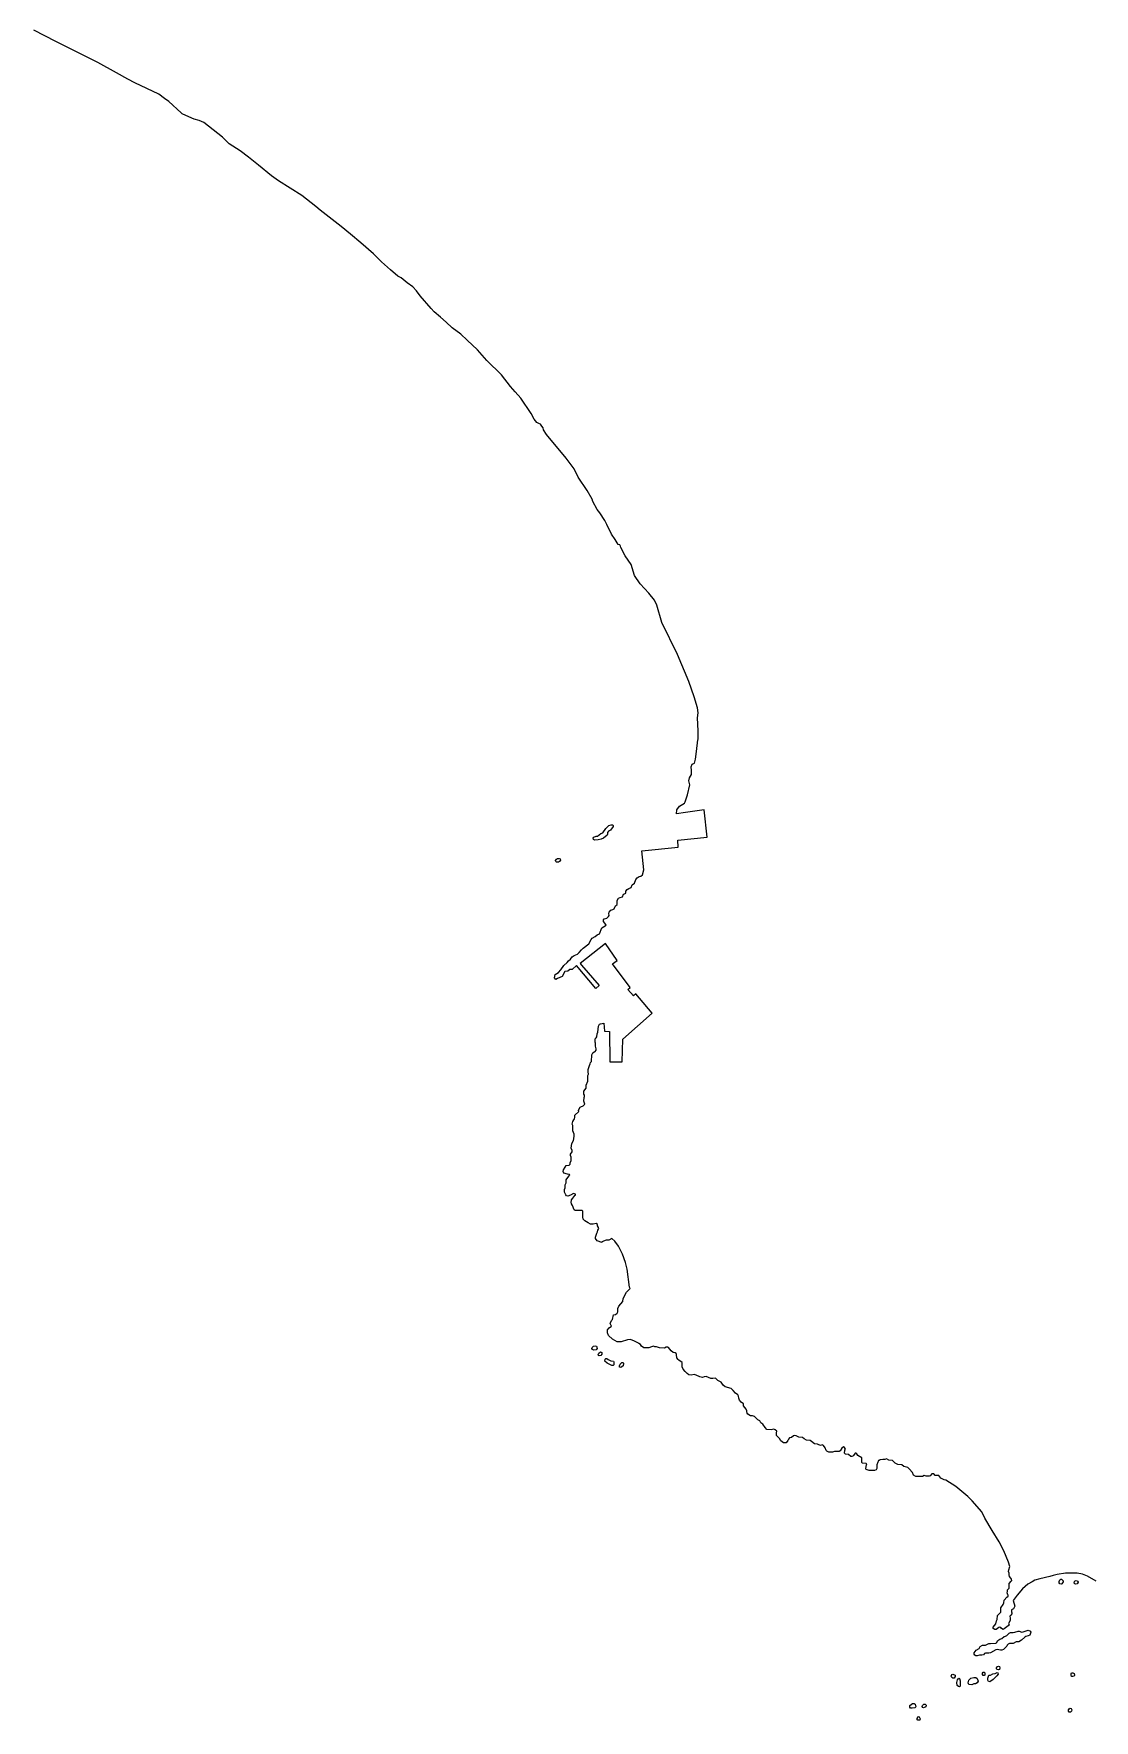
# Model space of a CAD drawing. Header units: inches. Extents: x -62624 to 51363, y -122611 to -15713.
# Drawn here: x -2259 to 920, y -122332 to -117278 of the extents above; entities that cross this region are included whole.
import ezdxf

# ---------------------------------------------------------------- set-up
doc = ezdxf.new("R2010")
doc.units = ezdxf.units.IN
doc.header["$MEASUREMENT"] = 0

msp = doc.modelspace()

# ---------------------------------------------------------------- linework, layer by layer
for points in [[(925.9, -121915.5), (900.3, -121900.5), (885.3, -121894.9), (869, -121891.7), (834, -121891.8), (809, -121895.5), (796.5, -121898), (786.6, -121901.1), (757.2, -121908), (742.2, -121912.4), (734.1, -121917.4), (721, -121924.3), (705.3, -121938.7), (689.1, -121957.4), (677.3, -121973.7), (681.6, -121990.5), (677.9, -121998), (672.3, -122001.1), (672.3, -122007.4), (673.5, -122010.5), (674.1, -122011.8), (672.9, -122013), (669.8, -122017.4), (666.6, -122020.5), (668.5, -122026.8), (667.9, -122033.7), (663.5, -122041.8), (664.8, -122046.8), (662.3, -122049.3), (649.8, -122058.7), (646.6, -122059.9), (642.3, -122056.8), (640.4, -122054.3), (636.6, -122053), (634.2, -122054.3), (626, -122059.9), (621.7, -122059.9), (616.7, -122057.4), (617.3, -122053), (624.8, -122043.7), (627.3, -122034.3), (629.1, -122030.5), (629.8, -122018.7), (639.8, -122008.6), (640.4, -121995.5), (647.3, -121984.9), (649.1, -121979.9), (649.8, -121972.4), (658.5, -121963), (662.2, -121959.9), (662.2, -121959.3), (662.2, -121957.4), (661, -121956.2), (659.1, -121949.9), (659.8, -121946.1), (660.4, -121941.2), (664.8, -121936.1), (665.4, -121922.4), (671, -121915.5), (672.9, -121913), (672.2, -121909.9), (670.4, -121906.1), (666, -121901.1), (664.8, -121896.1), (664.8, -121891.8), (663.5, -121886.7), (664.1, -121881.7), (666.6, -121871.7), (662.9, -121858.6), (649.1, -121824.8), (634.7, -121798), (614.1, -121763.6), (592.3, -121726.4), (583.3, -121707.9), (554.5, -121674.3), (541, -121661.5), (505.4, -121631.7), (475.5, -121612.9), (469.8, -121611.6), (459.8, -121606.6), (454.2, -121598.5), (447.3, -121598.5), (443.6, -121598.5), (439.2, -121594.1), (433.6, -121594.1), (428.6, -121599.8), (425.5, -121601), (416.1, -121600.4), (410.5, -121598.5), (405.5, -121601.7), (384.9, -121601.7), (378.6, -121597.3), (375.5, -121589.8), (365.5, -121579.1), (361.8, -121574.8), (349.2, -121572.3), (343, -121566.7), (331.8, -121566), (323, -121561.7), (319.9, -121559.2), (315.5, -121553.5), (304.3, -121552.9), (297.4, -121549.2), (292.4, -121551), (286.2, -121550.4), (278.1, -121552.3), (275.6, -121554.1), (273.7, -121554.1), (272.4, -121556.7), (271.8, -121559.2), (268.7, -121566.7), (268.7, -121577.3), (266.2, -121581.7), (261.8, -121584.2), (245.6, -121584.2), (236.2, -121581), (235, -121579.2), (236.2, -121571.7), (237.5, -121567.3), (238.7, -121564.2), (236.8, -121562.9), (225.6, -121562.3), (223.1, -121559.8), (223.1, -121549.2), (223.1, -121545.4), (211.8, -121538.5), (208.7, -121533.5), (206.8, -121531.7), (203.1, -121531.7), (198.6, -121538.9), (198.1, -121539.8), (193.7, -121542.3), (190, -121541.7), (183.7, -121535.4), (174.4, -121534.8), (171.9, -121531.7), (172.5, -121522.9), (174.4, -121519.8), (171.9, -121514.8), (168.1, -121512.9), (163.7, -121517.3), (158.7, -121524.8), (155, -121526.7), (141.9, -121526.7), (135, -121529.2), (125, -121528.5), (118.8, -121526), (116.3, -121523.5), (113.8, -121516), (108.2, -121508.5), (104.4, -121507.3), (100, -121508.5), (92.5, -121506), (90.7, -121504.7), (81.9, -121503.5), (72.5, -121497.3), (68.2, -121493.5), (57.5, -121492.9), (50.7, -121489.1), (45.7, -121484.7), (35, -121484.1), (26.3, -121479.8), (22, -121478.5), (18.2, -121480.4), (12.6, -121484.7), (7, -121486), (3.2, -121489.7), (2, -121493.5), (-3, -121500.4), (-11.8, -121500.4), (-19.3, -121494.8), (-23.6, -121487.9), (-32.4, -121479.1), (-32.4, -121471), (-31.1, -121466), (-36.1, -121462.2), (-40.5, -121460.4), (-48, -121461.6), (-61.1, -121461), (-66.7, -121455.4), (-73.6, -121445.4), (-79.2, -121441), (-82.3, -121434.7), (-88.6, -121431.6), (-98.6, -121421.6), (-104.2, -121420.3), (-110.5, -121420.3), (-118, -121414.7), (-119.8, -121411.6), (-121.1, -121407.2), (-121.1, -121404.7), (-123, -121400.3), (-131.1, -121389.7), (-131.7, -121384.1), (-138, -121379.1), (-143, -121373.5), (-145.4, -121367.2), (-146.1, -121361), (-148.6, -121357.2), (-155.4, -121352.2), (-162.3, -121344.1), (-166.7, -121340.3), (-168.6, -121337.8), (-186.7, -121333.4), (-192.3, -121327.8), (-198.6, -121319.1), (-207.9, -121314.1), (-214.2, -121308.4), (-216.7, -121307.2), (-222.9, -121307.8), (-229.2, -121307.8), (-242.9, -121302.2), (-249.1, -121302.8), (-254.1, -121304.7), (-262.3, -121303.4), (-273.5, -121297.8), (-279.1, -121296.6), (-287.8, -121297.8), (-295.3, -121297.2), (-300.3, -121293.4), (-306, -121287.2), (-312.2, -121280.3), (-315.3, -121273.4), (-315.3, -121264.7), (-315.3, -121260.3), (-324.7, -121252.8), (-327.2, -121251.5), (-330.9, -121245.9), (-332.2, -121237.1), (-332.2, -121235.9), (-332.8, -121233.4), (-335.9, -121231.5), (-342.2, -121230.3), (-348.4, -121225.3), (-355.9, -121215.3), (-357.8, -121214), (-362.8, -121214.6), (-368.4, -121217.1), (-382.8, -121216.5), (-392.2, -121213.4), (-397.2, -121212.8), (-400.9, -121211.5), (-407.2, -121213.4), (-415.3, -121216.5), (-429.7, -121216.5), (-437.1, -121210.9), (-440.3, -121206.5), (-445.3, -121202.8), (-446.5, -121202.1), (-457.8, -121196.5), (-469.6, -121191.5), (-479, -121192.7), (-497.7, -121197.8), (-509.6, -121197.8), (-516.5, -121194), (-524, -121190.2), (-535.8, -121179), (-539, -121171.5), (-539, -121162.7), (-534, -121155.8), (-526.5, -121151.5), (-530.9, -121143.3), (-526.5, -121134), (-524, -121130.9), (-520.8, -121117.7), (-514.6, -121115.9), (-510.2, -121112.1), (-508.4, -121108.4), (-507.7, -121098.3), (-504.6, -121090.9), (-499, -121084), (-493.4, -121077.7), (-492.1, -121068.3), (-482.1, -121049.6), (-475.2, -121042.1), (-471.5, -121038.3), (-472.7, -121034), (-479.6, -120980.8), (-484.6, -120960.8), (-494, -120935.8), (-505.8, -120912), (-517.1, -120896.4), (-526.4, -120888.9), (-535.2, -120893.3), (-543.3, -120893.9), (-555.8, -120898.9), (-556.4, -120900.1), (-569.5, -120895.1), (-574.5, -120888.9), (-574.5, -120884.5), (-570.8, -120872.6), (-568.9, -120868.9), (-568.3, -120863.9), (-565.2, -120858.9), (-565.8, -120856.4), (-565.8, -120855.1), (-568.9, -120850.7), (-568.9, -120847), (-572.7, -120843.9), (-582, -120845.7), (-589.5, -120845.1), (-597, -120842), (-607, -120835.7), (-611.4, -120830.8), (-613.3, -120823.2), (-613.3, -120806.4), (-614.5, -120805.1), (-635.7, -120804.5), (-638.8, -120802.6), (-643.8, -120790.1), (-647, -120784.5), (-648.2, -120779.5), (-647.3, -120774.4), (-647, -120772.6), (-643.2, -120767.6), (-636.4, -120759.5), (-634.5, -120758.2), (-635.1, -120755.7), (-640.7, -120753.8), (-650.1, -120758.8), (-658.2, -120762), (-662, -120760.7), (-663.8, -120757.6), (-667.6, -120750.1), (-667.6, -120741.3), (-666.3, -120737), (-665.7, -120727.6), (-662.6, -120721.3), (-662.6, -120713.2), (-654.4, -120701.3), (-652, -120698.2), (-652.6, -120696.3), (-658.8, -120695.7), (-669.4, -120692.6), (-672, -120688.2), (-671.3, -120682.5), (-665.7, -120675), (-663.2, -120669.4), (-653.8, -120668.8), (-650.7, -120665.7), (-650.7, -120661.3), (-647.6, -120655), (-648.2, -120644.4), (-650.1, -120639.4), (-649.5, -120635.6), (-644.5, -120628.8), (-645.1, -120624.4), (-647.6, -120617.5), (-646.3, -120603.7), (-640.7, -120594.4), (-639.5, -120590), (-638.8, -120581.3), (-638.8, -120576.9), (-638.8, -120575.6), (-643.2, -120565.6), (-643.2, -120556.2), (-643.2, -120550), (-644.5, -120546.3), (-643.2, -120538.1), (-640.1, -120532.5), (-637.6, -120530), (-636.4, -120525.6), (-636.4, -120518.8), (-625.1, -120507.5), (-625.7, -120505), (-624.5, -120501.9), (-620.7, -120495), (-618.9, -120494.4), (-611.4, -120490.6), (-606.4, -120485.6), (-609.5, -120476.9), (-608.9, -120466.2), (-607.6, -120463.1), (-608.2, -120459.4), (-609.5, -120456.2), (-609.5, -120447.5), (-602.6, -120438.1), (-602.6, -120428.7), (-598.2, -120416.8), (-598.2, -120400), (-596.4, -120395.6), (-597, -120389.3), (-597, -120381.8), (-593.2, -120370.6), (-590.7, -120365.6), (-589.5, -120361.2), (-587, -120358), (-586.4, -120338.1), (-583.2, -120331.8), (-578.9, -120329.3), (-576.4, -120328), (-573.2, -120323.7), (-573.2, -120319.9), (-575.1, -120312.4), (-575.1, -120303), (-576.4, -120299.9), (-575.7, -120290.5), (-572.6, -120286.8), (-571.4, -120284.3), (-570.1, -120274.9), (-567.6, -120269.9), (-565.7, -120252.4), (-562.6, -120246.1), (-560.1, -120244.9), (-549.5, -120243.6), (-547.7, -120267), (-533.3, -120268), (-532, -120359.3), (-495.2, -120359.3), (-493.2, -120290.9), (-404.6, -120213.6), (-443.2, -120168.3), (-453.8, -120155.5), (-460.7, -120161.3), (-478.2, -120142.8), (-471.3, -120136.5), (-524.1, -120065.2), (-510.2, -120055.8), (-545, -120004.5), (-620.7, -120064.1), (-616.4, -120069.2), (-563.6, -120130.2), (-573.6, -120139.8), (-631.6, -120070.1), (-644.6, -120082), (-652.1, -120082.8), (-658, -120087), (-666.7, -120088.3), (-674.4, -120103.4), (-688.6, -120109.4), (-694.2, -120112.1), (-698, -120107.1), (-696.2, -120097.4), (-686.2, -120091.2), (-678.6, -120083), (-669.7, -120070.1), (-659.5, -120061.8), (-655.5, -120056.2), (-649.9, -120051.9), (-644.9, -120044), (-638.6, -120040.2), (-629.3, -120036.6), (-623.4, -120031.7), (-616.5, -120023.4), (-612.2, -120018.8), (-595, -120005.6), (-588, -119992.7), (-584.7, -119989), (-575.7, -119983.7), (-569.8, -119978.1), (-562.9, -119975.7), (-555.6, -119957.9), (-546.4, -119952), (-543.4, -119950), (-547.2, -119943.6), (-550.8, -119938.1), (-550.6, -119933.7), (-548.5, -119930.1), (-540.8, -119928.7), (-535.5, -119923.3), (-533.9, -119921.1), (-535.1, -119914.5), (-533.6, -119910.2), (-528.8, -119904.2), (-522.8, -119902.8), (-518.9, -119900.7), (-517.4, -119895.2), (-515.2, -119891.7), (-510.3, -119887.8), (-510.4, -119882.1), (-510.1, -119876.1), (-506.2, -119869), (-500.8, -119866.3), (-494.4, -119864.2), (-491.3, -119857.1), (-488.1, -119855.4), (-483.9, -119853.4), (-483.7, -119847.4), (-480.2, -119842.3), (-475.4, -119839.2), (-468.5, -119836.7), (-465.3, -119829), (-457.7, -119823.6), (-454.2, -119812.6), (-450.5, -119807.5), (-444.5, -119804.2), (-438.6, -119803.1), (-433.6, -119798.9), (-429.7, -119784.1), (-436.1, -119726.9), (-326.7, -119715.4), (-328.2, -119695.1), (-239.8, -119685.7), (-249.1, -119603.6), (-304.8, -119611.8), (-332, -119616.4), (-330.8, -119604.4), (-323.4, -119593.2), (-308.1, -119584.3), (-306.1, -119579.6), (-299.4, -119558.7), (-291.9, -119529.4), (-294.9, -119517), (-293.6, -119508), (-287, -119498), (-287.4, -119486.1), (-287.8, -119475.3), (-284.9, -119467.1), (-278, -119464.3), (-275.5, -119451.8), (-271.9, -119429.2), (-268.5, -119394), (-266.8, -119392.4), (-267.5, -119366.9), (-268.7, -119328), (-267.3, -119313.4), (-269.3, -119298.6), (-278.7, -119265.5), (-294.9, -119219.2), (-329.2, -119138.1), (-375.8, -119042.3), (-390.6, -118990.8), (-398, -118976), (-415, -118955), (-441.2, -118926.3), (-457.8, -118901.5), (-468, -118869.1), (-486.1, -118842.4), (-498.7, -118817.9), (-500.4, -118814.1), (-502.3, -118809.9), (-507.4, -118808.5), (-516.4, -118793.7), (-526.9, -118777.6), (-541.2, -118748.8), (-547, -118737), (-561.8, -118713.6), (-569.5, -118704), (-583.1, -118679.7), (-584.9, -118673.4), (-600.1, -118647.5), (-627.1, -118607.5), (-639.3, -118582.2), (-663.1, -118550), (-721.7, -118479), (-730.8, -118465.3), (-732, -118459.4), (-735.7, -118454.2), (-739.9, -118448.3), (-744.9, -118446.5), (-750.5, -118443.3), (-758.4, -118433.3), (-768, -118415.9), (-799, -118370.7), (-815.9, -118351.4), (-829.4, -118335), (-856.7, -118300.3), (-900.2, -118257.5), (-928.8, -118225), (-959.3, -118196.4), (-978.1, -118178.9), (-1004.1, -118159.2), (-1022.3, -118142.4), (-1039.7, -118127.5), (-1058.5, -118111.2), (-1067.3, -118101.7), (-1100.5, -118063.8), (-1111.2, -118048.4), (-1122.4, -118037), (-1139.6, -118024.7), (-1157.6, -118009.3), (-1167.4, -118004.4), (-1189.1, -117985.9), (-1216, -117961.3), (-1239.9, -117937.9), (-1277.9, -117904.6), (-1309.4, -117878.8), (-1336.9, -117856), (-1399.8, -117806.8), (-1413.1, -117796.4), (-1455.5, -117763.1), (-1525, -117719.4), (-1546.3, -117704.3), (-1584.8, -117671.6), (-1615.3, -117648.4), (-1639.9, -117629.6), (-1672.7, -117608.2), (-1692.8, -117588.6), (-1749.2, -117544.2), (-1763.1, -117538), (-1777.9, -117534.2), (-1785.4, -117531.1), (-1813.9, -117517.8), (-1817.3, -117514.8), (-1854.2, -117481), (-1866.6, -117472), (-1884.2, -117459.1), (-1955.7, -117425.7), (-1976.8, -117414), (-2010.6, -117394.9), (-2067, -117364.8), (-2192.5, -117301.2), (-2258.9, -117267.7)], [(-581.8, -119688.5), (-580.3, -119686.3), (-572.8, -119683.1), (-568.6, -119682.8), (-559.3, -119674.6), (-552.9, -119673.2), (-543.6, -119659.6), (-535.4, -119651.4), (-528.2, -119648.9), (-523.6, -119648.6), (-521.5, -119650.7), (-521.5, -119653.9), (-529.7, -119664.6), (-536.1, -119668.2), (-538.6, -119671.4), (-538.6, -119677.1), (-540, -119680.3), (-551.1, -119688.5), (-558.2, -119691.7), (-567.1, -119694.2), (-576.8, -119694.6), (-580.7, -119692.8), (-581.8, -119688.5)], [(-694.5, -119755.5), (-692.3, -119751.5), (-688.4, -119749.7), (-683.7, -119749.7), (-680.6, -119751.2), (-679.4, -119754.6), (-682.8, -119759.2), (-686.2, -119760.7), (-691.4, -119760.7), (-693.6, -119758.6), (-694.5, -119755.5)], [(-585.6, -121218), (-585.3, -121214.8), (-581.1, -121211), (-575.7, -121210), (-571.9, -121211.6), (-570.3, -121218.6), (-573.1, -121222.2), (-580.2, -121223.4), (-584.3, -121221.5), (-585.6, -121218)], [(-566.5, -121236.8), (-565.2, -121232.4), (-560.1, -121228.5), (-555.6, -121230.1), (-555.6, -121235.2), (-559.1, -121239.4), (-563.6, -121240.6), (-566.1, -121239), (-566.5, -121236.8)], [(-547.1, -121256), (-546.4, -121250.5), (-543.9, -121248), (-541.3, -121248), (-536.5, -121251.5), (-528.6, -121255.3), (-521.2, -121256), (-519.6, -121258.2), (-520, -121266.8), (-521.9, -121269.3), (-526, -121269.3), (-540.1, -121262.3), (-547.1, -121256)], [(-503.1, -121270.6), (-501.2, -121264.9), (-496.1, -121260.4), (-491.9, -121260.4), (-491, -121263.6), (-492.3, -121269.7), (-498.6, -121275.1), (-502.8, -121274.4), (-503.1, -121270.6)], [(814.5, -121916.6), (817.1, -121911.6), (819.6, -121909.5), (822.1, -121909.5), (826.9, -121914.5), (826.9, -121917.5), (823.4, -121923.2), (820.5, -121924.1), (816.8, -121923), (814.6, -121920.2), (814.5, -121916.6)], [(860, -121921.1), (860.6, -121916.6), (862.7, -121914.3), (866.1, -121913.6), (871.3, -121915.7), (871.8, -121918.4), (869, -121923.3), (864.3, -121924.6), (861.8, -121923.5), (860, -121921.1)], [(560.2, -122134.5), (560.2, -122130.1), (565.8, -122122.5), (575.5, -122116.9), (578.2, -122111.6), (584.7, -122107.7), (594.6, -122107.1), (598.5, -122105.4), (604, -122102.2), (608.7, -122101.8), (624.9, -122101.6), (627, -122100.1), (631.1, -122093.3), (637.3, -122089.5), (642.6, -122087.1), (650.2, -122081), (654.3, -122080.1), (657.9, -122078.6), (665.2, -122071.3), (669.3, -122069.5), (677, -122069.5), (682.3, -122068.3), (691.7, -122065.1), (694.9, -122065.1), (702.8, -122068), (707.2, -122067.1), (722, -122062.7), (728.7, -122064.8), (729.9, -122068), (727, -122077.4), (722.5, -122079.5), (715.2, -122081), (711.7, -122083.3), (702.3, -122092.7), (694, -122097.7), (686.4, -122097.7), (677.3, -122102.2), (666.4, -122102.2), (662, -122104.2), (659.3, -122107.1), (657.9, -122110.7), (648.1, -122120.4), (643.2, -122121.8), (639.3, -122122.2), (629.3, -122119.8), (625.2, -122121), (609.6, -122130.1), (604, -122131.6), (594, -122130.7), (591.4, -122132.2), (587.9, -122135.7), (582.9, -122136.9), (576.4, -122136.9), (569.3, -122139.2), (565.5, -122139.2), (562.3, -122137.2), (560.2, -122134.5)], [(491, -122199.8), (492.8, -122195), (496.2, -122193.8), (502.8, -122197.1), (503.1, -122201), (500.1, -122206.2), (496.5, -122206.5), (492.8, -122204.4), (491, -122199.8)], [(507.9, -122218.6), (510, -122211), (514.6, -122206.5), (516.4, -122207.1), (518.5, -122214.4), (518.2, -122230.1), (516.4, -122232.2), (513.4, -122231.3), (508.9, -122227.6), (507.9, -122218.6)], [(542.4, -122219.8), (544.5, -122212.5), (549.9, -122206.2), (558.7, -122203.7), (564.8, -122203.7), (568.7, -122206.8), (572, -122215.2), (569, -122220.1), (563.8, -122222.8), (559.6, -122223.4), (553.3, -122226.1), (543.9, -122225.2), (542.4, -122219.8)], [(585, -122194.7), (585.3, -122190.8), (587.4, -122188.3), (590.7, -122188.3), (592.5, -122191.7), (591.9, -122197.4), (590.4, -122198.6), (587.1, -122198), (585, -122194.7)], [(600.7, -122212.2), (600.7, -122206.2), (604.6, -122197.4), (608.8, -122197.1), (616.4, -122193.2), (622.8, -122192.3), (628.8, -122189), (631.5, -122189.9), (631.8, -122194.1), (628.5, -122199.5), (617.3, -122210.1), (606.7, -122217.1), (603.1, -122216.2), (600.7, -122212.2)], [(626.7, -122177.8), (626.7, -122175.3), (630, -122171.1), (633.3, -122169.9), (636, -122171.1), (637.3, -122175), (635.8, -122179.9), (633, -122181.1), (629.1, -122180.5), (626.7, -122177.8)], [(850.8, -122197.4), (850.8, -122192.1), (852.4, -122189.7), (856.2, -122189.7), (860, -122192.4), (861.2, -122197), (859.6, -122200), (856.2, -122201.5), (852.4, -122200.8), (850.8, -122197.4)], [(367.4, -122292.6), (367.7, -122288.1), (374.8, -122282.3), (380.6, -122282.3), (383.5, -122283.6), (384.8, -122292.3), (381.9, -122295.5), (374.5, -122296.5), (369, -122295.8), (367.4, -122292.6)], [(403.8, -122290.7), (404.8, -122288.1), (409, -122283.6), (413.2, -122283.6), (415.8, -122287.4), (415.1, -122292.3), (408.7, -122295.5), (404.8, -122293.6), (403.8, -122290.7)], [(843.2, -122304.6), (843.2, -122300.8), (844.8, -122297.7), (848.2, -122295.8), (850.5, -122296.6), (853.1, -122301.2), (852, -122305), (849.3, -122308.1), (844.8, -122308.4), (843.2, -122304.6)], [(389, -122327.1), (392.2, -122322), (393.9, -122321.3), (395.1, -122321.6), (398, -122327.7), (397.4, -122331.9), (391.6, -122332.3), (389.3, -122330.6), (389, -122327.1)]]:
    msp.add_lwpolyline(points)

doc.saveas('drawing.dxf')
